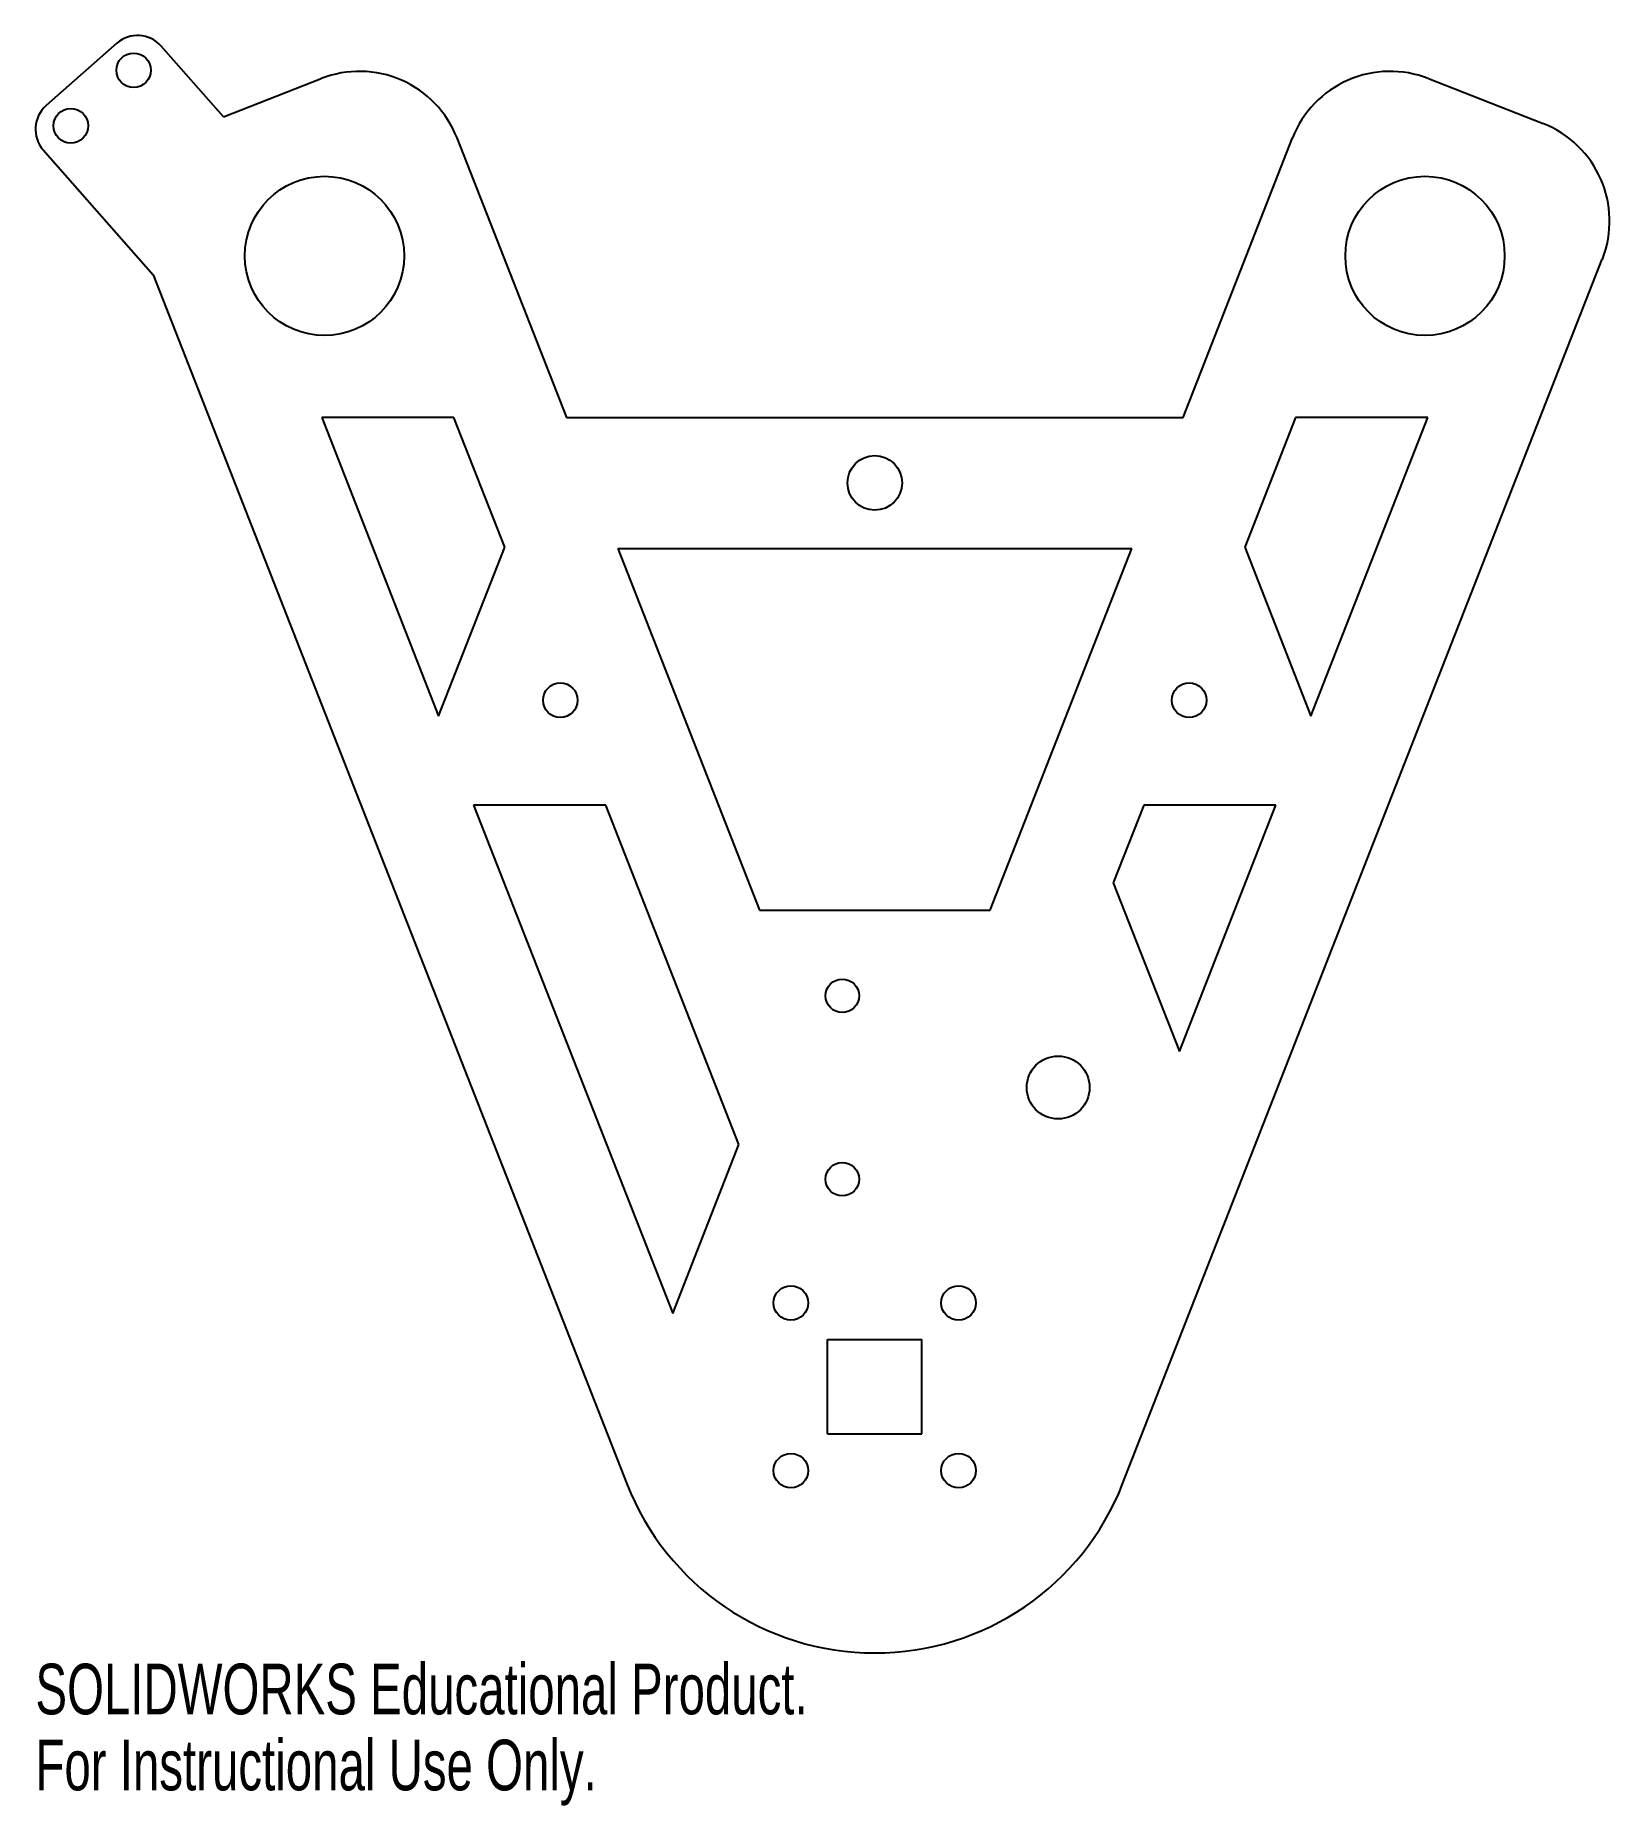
# Model space of a CAD drawing. Header units: millimetres. Extents: x -80 to 70, y -40 to 129.
import ezdxf

# ---------------------------------------------------------------- set-up
doc = ezdxf.new("R2010")
doc.units = ezdxf.units.MM
doc.styles.add('SLDTEXTSTYLE0', font='TXT', dxfattribs={"width": 0.7})

msp = doc.modelspace()

# ---------------------------------------------------------------- linework, layer by layer
at = {"color": 7, "linetype": 'Continuous', "lineweight": 25}
for p, q in [((-72.32, 128.2), (-79.07, 122.25)), ((-62.13, 121.18), (-68.08, 127.93)), ((-62.13, 121.18), (-52.82, 124.83)), ((52.82, 124.83), (63.76, 120.54)), ((-39.86, 119.17), (-29.42, 92.5)), ((29.42, 92.5), (39.86, 119.17)), ((-79.34, 118.02), (-68.85, 106.12)), ((23.65, -9.26), (69.42, 107.59)), ((-68.85, 106.12), (-23.65, -9.26)), ((-40.16, 92.5), (-52.77, 92.5)), ((-52.77, 92.5), (-41.61, 64)), ((-35.3, 80.11), (-40.16, 92.5)), ((-29.42, 92.5), (29.42, 92.5)), ((40.16, 92.5), (35.3, 80.11)), ((52.77, 92.5), (40.16, 92.5)), ((41.61, 64), (52.77, 92.5)), ((-41.61, 64), (-35.3, 80.11)), ((-24.52, 80), (-11, 45.49)), ((-24.52, 80), (24.52, 80)), ((11, 45.49), (24.52, 80)), ((35.3, 80.11), (41.61, 64)), ((-38.28, 55.49), (-19.28, 7)), ((-25.66, 55.49), (-38.28, 55.49)), ((-12.97, 23.11), (-25.66, 55.49)), ((25.66, 55.49), (22.76, 48.1)), ((38.28, 55.49), (25.66, 55.49)), ((29.07, 31.99), (38.28, 55.49)), ((22.76, 48.1), (29.07, 31.99)), ((-11, 45.49), (11, 45.49)), ((-19.28, 7), (-12.97, 23.11)), ((-4.5, -4.5), (-4.5, 4.5)), ((-4.5, 4.5), (4.5, 4.5)), ((4.5, -4.5), (4.5, 4.5)), ((-4.5, -4.5), (4.5, -4.5))]:
    msp.add_line(p, q, dxfattribs=at)
for centre, radius in [((-70.71, 125.62), 1.65), ((-76.71, 120.33), 1.65), ((-52.5, 107.91), 7.6), ((52.5, 107.91), 7.6), ((0, 86.25), 2.6), ((-30, 65.51), 1.65), ((30, 65.51), 1.65), ((-3.1, 37.31), 1.6), ((17.5, 28.56), 3), ((-3.1, 19.81), 1.6), ((-8, 8), 1.65), ((8, 8), 1.65), ((-8, -8), 1.65), ((8, -8), 1.65)]:
    msp.add_circle(centre, radius, dxfattribs=at)
for centre, radius, start, end in [((-70.33, 125.95), 3, 41.3918, 131.3918), ((-49.17, 115.52), 10, 21.3918, 111.3918), ((49.17, 115.52), 10, 68.6082, 158.6082), ((-77.08, 120), 3, 131.3918, 221.3918), ((60.11, 111.23), 10, 338.6082, 68.6082), ((0, 0), 25.4, 201.3918, 338.6082)]:
    msp.add_arc(centre, radius, start, end, dxfattribs=at)

# ---------------------------------------------------------------- texts
at = {"color": 7, "linetype": 'Continuous', "char_height": 4.8336, "attachment_point": 1, "style": 'SLDTEXTSTYLE0'}
for s, insert in [('SOLIDWORKS Educational Product.', (-80.08, -26.42)), ('For Instructional Use Only.', (-80.08, -33.67))]:
    msp.add_mtext(s, dxfattribs=dict(at, insert=insert))

doc.saveas('drawing.dxf')
